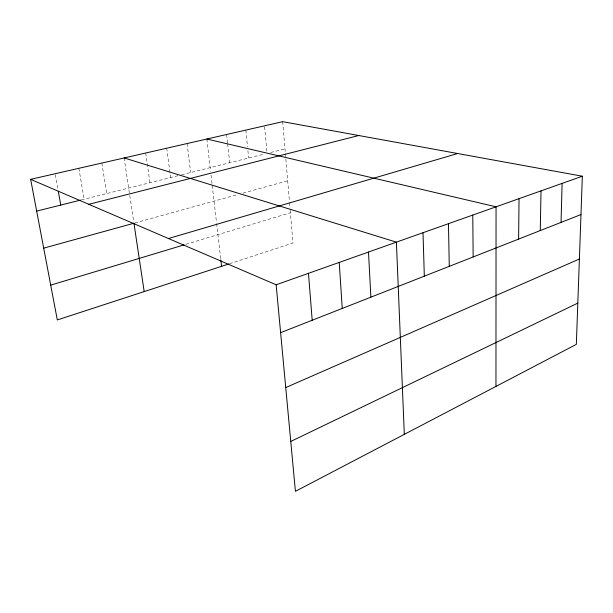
<?xml version="1.0" encoding="UTF-8"?>
<svg xmlns="http://www.w3.org/2000/svg" width="613" height="613" viewBox="0 0 613 613"><rect width="100%" height="100%" fill="white"/><g stroke="black" fill="none" stroke-linecap="round" stroke-linejoin="round"><path stroke-width="0.46" stroke-dasharray="3.06 2.3" d="M229.553 263.728L292.953 243.039L290.079 209.033M185.854 244.326L290.393 212.772M134.845 222.979L237.683 194.582M243.009 193.11L287.681 180.774M81.399 199.907L177.9 175.724M181.548 174.812L264.303 154.078M270.655 152.491L284.984 148.898M55.308 174.659L58.112 190.329M78.862 168.307L84.096 199.233M101.85 163.05L106.716 193.562M124.132 157.947L129.634 194.589M129.772 195.524L133.795 222.312M145.748 153.005L149.94 182.735M166.721 148.208L170.606 177.555M187.08 143.549L190.674 172.529M206.857 139.021L210.604 171.387M211.033 175.134L212.006 183.555M212.221 185.417L216.527 222.619M216.634 223.546L220.726 258.924M226.641 134.492L227.553 142.975M227.661 143.917L229.683 162.751M245.859 130.102L247.529 146.844M247.905 150.56L248.64 158.001M264.624 126.776L266.893 151.488M282.685 121.673L289.443 201.554M289.52 202.489L289.995 208.098"/><path stroke-width="0.92" d="M495.955 386.42L496.055 206.811L206.857 139.021M518.621 239.085L519.027 198.666M540.268 230.572L541.026 190.873M561.041 222.404L562.113 183.394M30.65 179.341L282.685 121.673L582.35 176.215L576.335 344.368L295.42 491.327L276.149 284.784L30.65 179.341L57.308 319.94L228.664 264.019M290.769 441.452L577.814 303.106M285.742 387.569L579.392 259M280.616 332.667L580.978 214.565M276.149 284.784L582.35 176.215M50.703 285.129L184.092 244.863M168.452 238.526L457.65 153.518M43.692 248.142L133.036 223.477M88.801 204.313L358.781 135.527M36.673 211.11L80.502 200.129M124.132 157.947L396.396 242.15L404.319 434.356M58.281 191.248L60.756 205.079M133.933 223.224L144.193 291.589M220.833 259.851L221.584 266.326M308.477 273.321L312.193 320.254M339.227 262.425L342.246 308.431M368.49 252.043L370.888 297.175M423.016 232.71L424.319 276.164M448.455 223.691L449.275 266.349M472.776 215.071L473.159 256.962"/></g></svg>
